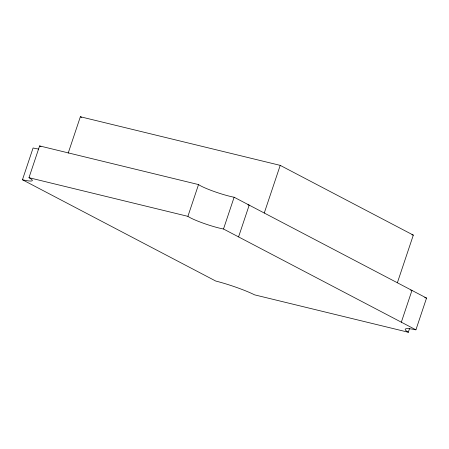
<?xml version="1.0" encoding="UTF-8"?>
<svg xmlns="http://www.w3.org/2000/svg" width="449" height="449" viewBox="0 0 449 449"><rect width="100%" height="100%" fill="white"/><g stroke="black" fill="none" stroke-linecap="round" stroke-linejoin="round"><path stroke-width="0.67" d="M22.45 179.757A26.547 3.098 18.5 0 0 28.983 177.692L39.613 145.919L198.531 184.578A22.175 2.587 18.5 0 0 234.131 197.234L426.55 298.063L415.92 329.835A34.242 3.996 18.5 0 0 408.304 332.249L254.617 294.858A31.29 3.648 18.5 0 0 215.705 281.029L22.45 179.757L33.08 147.985A26.547 3.098 18.5 0 0 38.597 149.051M68.186 153.16L80.371 116.751L280.215 165.367L413.316 235.113L397.365 282.775M28.983 177.692L187.901 216.351L198.531 184.578M415.92 329.835L223.501 229.007L234.131 197.234M238.571 236.904L249.201 205.131A54.991 6.415 18.5 0 1 247.915 204.817M264.265 213.022L280.215 165.367M401.327 322.191L411.958 290.419A57.927 6.757 18.5 0 0 410.588 290.105M408.304 332.249L409.634 328.275M411.952 234.782L413.316 235.113M80.371 116.751L81.606 117.402M39.613 145.919A26.547 3.098 18.5 0 1 40.96 146.711M424.698 297.687A34.242 3.996 18.5 0 1 426.55 298.063M223.501 229.007A22.175 2.587 18.5 0 1 187.901 216.351"/></g></svg>
